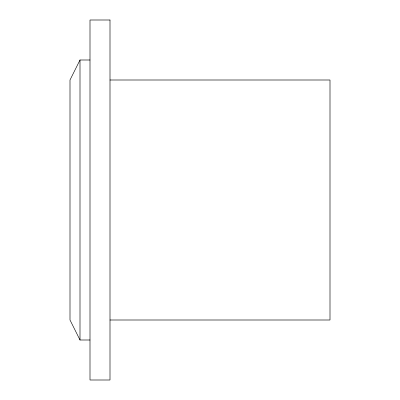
<?xml version="1.0" encoding="UTF-8"?>
<svg xmlns="http://www.w3.org/2000/svg" width="400" height="400" viewBox="0 0 400 400"><rect width="100%" height="100%" fill="white"/><g stroke="black" fill="none" stroke-linecap="round" stroke-linejoin="round"><path stroke-width="0.6" d="M90 60L80 60L70 80L70 320L80 340L90 340M110 80L330 80L330 320L110 320M80 60L80 340M110 20L90 20L90 380L110 380L110 20"/></g></svg>
